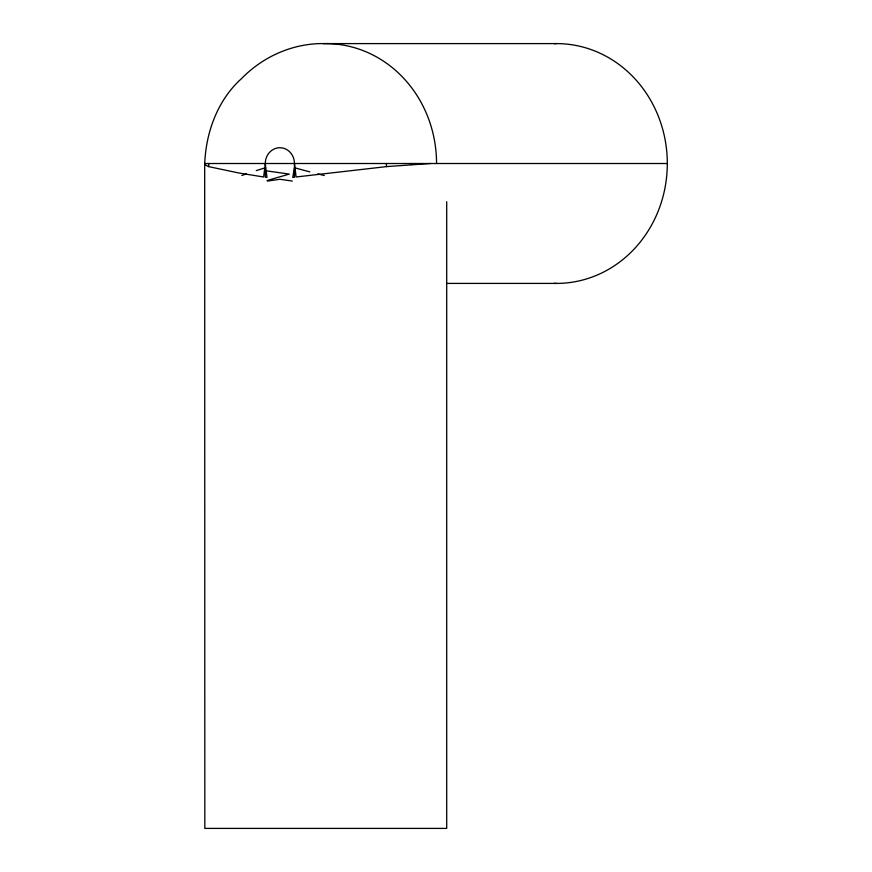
<?xml version="1.0" encoding="UTF-8"?>
<svg xmlns="http://www.w3.org/2000/svg" width="872" height="872" viewBox="0 0 872 872"><rect width="100%" height="100%" fill="white"/><g stroke="black" fill="none" stroke-linecap="round" stroke-linejoin="round"><path stroke-width="1.31" d="M265.339 167.729L265.295 177.212L266.985 177.452L265.295 163.511A15.783 14.584 -90 0 1 279.879 147.717A15.783 14.584 -90 0 1 294.464 163.511L296.099 176.983L386.612 166.607L430.495 163.511M446.704 201.661L446.704 828.4L204.822 828.4L204.691 164.568C205.759 132.718 217.368 100.378 241.391 78.72C262.112 57.498 289.962 44.505 319.719 43.6L556.532 43.6M265.295 163.511L263.649 176.983L239.081 173.038L208.561 166.607L208.942 163.511M267.072 180.526L289.264 174.095L265.393 170.694M267.432 181.071L279.879 179.294L292.327 181.071M204.822 163.511L667.309 163.511A119.911 110.777 90 0 0 553.916 43.633M446.573 283.411L556.532 283.411M204.691 164.568L208.561 166.607M411.279 163.511L411.41 164.568M386.231 163.511L386.612 166.607M294.464 163.511L294.464 177.212L292.763 177.452L294.474 167.729A120.957 12.055 13.9 0 0 309.854 171.871M323.152 43.633A119.911 110.777 -90 0 1 436.545 163.511M324.297 175.523A120.957 12.055 13.9 0 1 317.746 173.888M241.893 175.457A120.957 11.935 -13.9 0 1 246.427 173.888M256.27 170.618A120.957 11.935 -13.9 0 1 265.502 167.718M667.309 163.511A119.911 110.777 -90 0 1 553.916 283.378"/></g></svg>
